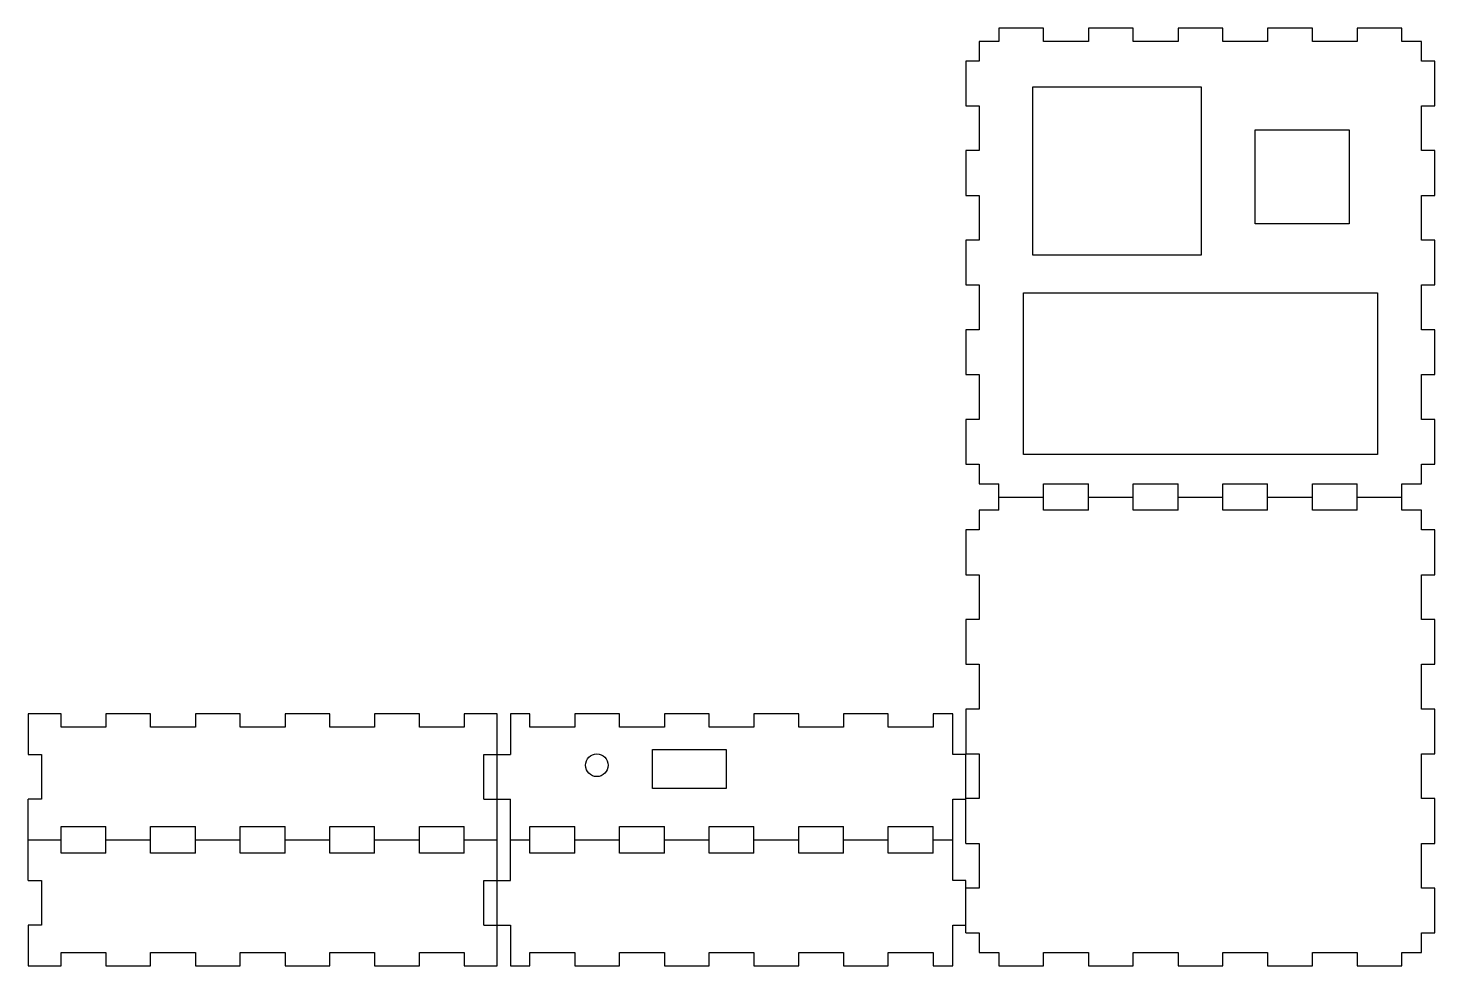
# Model space of a CAD drawing. Header units: millimetres. Extents: x 6.6 to 31.6, y 3.6 to 20.3.
import ezdxf

# ---------------------------------------------------------------- set-up
doc = ezdxf.new("R2010")
doc.units = ezdxf.units.MM
doc.header["$MEASUREMENT"] = 0
for name, color, linetype in [('back_outsideCutPath', 7, 'Continuous'), ('bottom_outsideCutPath', 7, 'Continuous'), ('front_outsideCutPath', 7, 'Continuous'), ('Grabado', 5, 'Continuous'), ('left_outsideCutPath', 7, 'Continuous'), ('right_outsideCutPath', 7, 'Continuous'), ('top_outsideCutPath', 7, 'Continuous')]:
    doc.layers.add(name, color=color, linetype=linetype)
picture_1 = doc.add_image_def('image1.png', size_in_pixel=(1500, 1500))
picture_2 = doc.add_image_def('image2.png', size_in_pixel=(225, 225))

# ---------------------------------------------------------------- blocks, each defined once
blk = doc.blocks.new('box')
at = {"layer": 'back_outsideCutPath'}
for p, q in [((0, 114), (0, 95.625)), ((14.875, 114), (0, 114)), ((14.875, 108), (14.875, 114)), ((55.375, 114), (35.125, 114)), ((35.125, 114), (35.125, 108)), ((55.375, 108), (55.375, 114)), ((95.875, 114), (75.625, 114)), ((75.625, 114), (75.625, 108)), ((95.875, 108), (95.875, 114)), ((136.375, 114), (116.125, 114)), ((116.125, 114), (116.125, 108)), ((136.375, 108), (136.375, 114)), ((176.875, 114), (156.625, 114)), ((156.625, 114), (156.625, 108)), ((176.875, 108), (176.875, 114)), ((212, 114), (197.125, 114)), ((197.125, 114), (197.125, 108)), ((212, 95.625), (212, 114)), ((35.125, 108), (14.875, 108)), ((75.625, 108), (55.375, 108)), ((116.125, 108), (95.875, 108)), ((156.625, 108), (136.375, 108)), ((197.125, 108), (176.875, 108)), ((0, 95.625), (6, 95.625)), ((6, 95.625), (6, 75.375)), ((206, 75.375), (206, 95.625)), ((206, 95.625), (218, 95.625)), ((6, 75.375), (0, 75.375)), ((206, 75.375), (218, 75.375)), ((14.875, 63), (35.125, 63)), ((55.375, 63), (75.625, 63)), ((95.875, 63), (116.125, 63)), ((136.375, 63), (156.625, 63)), ((176.875, 63), (197.125, 63))]:
    blk.add_line(p, q, dxfattribs=at)
at = {"layer": 'bottom_outsideCutPath'}
for p, q in [((459.125, 424), (438.875, 424)), ((438.875, 424), (438.875, 418)), ((459.125, 418), (459.125, 424)), ((499.625, 424), (479.375, 424)), ((479.375, 424), (479.375, 418)), ((499.625, 418), (499.625, 424)), ((540.125, 424), (519.875, 424)), ((519.875, 424), (519.875, 418)), ((540.125, 418), (540.125, 424)), ((580.625, 424), (560.375, 424)), ((560.375, 424), (560.375, 418)), ((580.625, 418), (580.625, 424)), ((621.125, 424), (600.875, 424)), ((600.875, 424), (600.875, 418)), ((621.125, 418), (621.125, 424)), ((430, 418), (430, 409.125)), ((438.875, 418), (430, 418)), ((479.375, 418), (459.125, 418)), ((519.875, 418), (499.625, 418)), ((560.375, 418), (540.125, 418)), ((600.875, 418), (580.625, 418)), ((630, 418), (621.125, 418)), ((630, 409.125), (630, 418)), ((430, 409.125), (424, 409.125)), ((424, 409.125), (424, 388.875)), ((636, 409.125), (630, 409.125)), ((636, 388.875), (636, 409.125)), ((424, 388.875), (430, 388.875)), ((430, 388.875), (430, 368.625)), ((630, 368.625), (630, 388.875)), ((630, 388.875), (636, 388.875)), ((430, 368.625), (424, 368.625)), ((424, 368.625), (424, 348.375)), ((636, 368.625), (630, 368.625)), ((636, 348.375), (636, 368.625)), ((424, 348.375), (430, 348.375)), ((430, 348.375), (430, 328.125)), ((630, 328.125), (630, 348.375)), ((630, 348.375), (636, 348.375)), ((430, 328.125), (424, 328.125)), ((424, 328.125), (424, 307.875)), ((636, 328.125), (630, 328.125)), ((636, 307.875), (636, 328.125)), ((424, 307.875), (430, 307.875)), ((430, 307.875), (430, 287.625)), ((630, 287.625), (630, 307.875)), ((630, 307.875), (636, 307.875)), ((430, 287.625), (424, 287.625)), ((424, 287.625), (424, 267.375)), ((636, 287.625), (630, 287.625)), ((636, 267.375), (636, 287.625)), ((424, 267.375), (430, 267.375)), ((430, 267.375), (430, 247.125)), ((630, 247.125), (630, 267.375)), ((630, 267.375), (636, 267.375)), ((430, 247.125), (424, 247.125)), ((424, 247.125), (424, 226.875)), ((636, 247.125), (630, 247.125)), ((636, 226.875), (636, 247.125)), ((424, 226.875), (430, 226.875)), ((430, 226.875), (430, 218)), ((630, 218), (630, 226.875)), ((630, 226.875), (636, 226.875)), ((430, 218), (438.875, 218)), ((459.125, 218), (479.375, 218)), ((499.625, 218), (519.875, 218)), ((540.125, 218), (560.375, 218)), ((580.625, 218), (600.875, 218)), ((621.125, 218), (630, 218))]:
    blk.add_line(p, q, dxfattribs=at)
at = {"layer": 'front_outsideCutPath'}
for p, q in [((212, 38.625), (212, 95.625)), ((0, 38.625), (0, 75.375)), ((14.875, 51), (14.875, 63)), ((35.125, 51), (35.125, 63)), ((55.375, 51), (55.375, 63)), ((75.625, 51), (75.625, 63)), ((95.875, 51), (95.875, 63)), ((116.125, 51), (116.125, 63)), ((136.375, 51), (136.375, 63)), ((156.625, 51), (156.625, 63)), ((176.875, 51), (176.875, 63)), ((197.125, 51), (197.125, 63)), ((0, 57), (14.875, 57)), ((35.125, 51), (14.875, 51)), ((35.125, 57), (55.375, 57)), ((75.625, 51), (55.375, 51)), ((75.625, 57), (95.875, 57)), ((116.125, 51), (95.875, 51)), ((116.125, 57), (136.375, 57)), ((156.625, 51), (136.375, 51)), ((156.625, 57), (176.875, 57)), ((197.125, 51), (176.875, 51)), ((197.125, 57), (212, 57)), ((0, 38.625), (6, 38.625)), ((6, 38.625), (6, 18.375)), ((206, 18.375), (206, 38.625)), ((206, 38.625), (218, 38.625)), ((212, 0), (212, 38.625)), ((6, 18.375), (0, 18.375)), ((0, 18.375), (0, 0)), ((206, 18.375), (218, 18.375)), ((0, 0), (14.875, 0)), ((14.875, 0), (14.875, 6)), ((14.875, 6), (35.125, 6)), ((35.125, 6), (35.125, 0)), ((35.125, 0), (55.375, 0)), ((55.375, 0), (55.375, 6)), ((55.375, 6), (75.625, 6)), ((75.625, 6), (75.625, 0)), ((75.625, 0), (95.875, 0)), ((95.875, 0), (95.875, 6)), ((95.875, 6), (116.125, 6)), ((116.125, 6), (116.125, 0)), ((116.125, 0), (136.375, 0)), ((136.375, 0), (136.375, 6)), ((136.375, 6), (156.625, 6)), ((156.625, 6), (156.625, 0)), ((156.625, 0), (176.875, 0)), ((176.875, 0), (176.875, 6)), ((176.875, 6), (197.125, 6)), ((197.125, 6), (197.125, 0)), ((197.125, 0), (212, 0))]:
    blk.add_line(p, q, dxfattribs=at)
at = {"layer": 'left_outsideCutPath'}
for p, q in [((218, 38.625), (218, 75.375)), ((418, 38.625), (418, 75.375)), ((226.875, 51), (226.875, 63)), ((247.125, 51), (247.125, 63)), ((267.375, 51), (267.375, 63)), ((287.625, 51), (287.625, 63)), ((307.875, 51), (307.875, 63)), ((328.125, 51), (328.125, 63)), ((348.375, 51), (348.375, 63)), ((368.625, 51), (368.625, 63)), ((388.875, 51), (388.875, 63)), ((409.125, 51), (409.125, 63)), ((218, 57), (226.875, 57)), ((247.125, 51), (226.875, 51)), ((247.125, 57), (267.375, 57)), ((287.625, 51), (267.375, 51)), ((287.625, 57), (307.875, 57)), ((328.125, 51), (307.875, 51)), ((328.125, 57), (348.375, 57)), ((368.625, 51), (348.375, 51)), ((368.625, 57), (388.875, 57)), ((409.125, 51), (388.875, 51)), ((409.125, 57), (418, 57)), ((424, 38.625), (418, 38.625)), ((424, 14.875), (424, 38.625)), ((218, 18.375), (218, 0)), ((418, 0), (418, 18.375)), ((418, 18.375), (424, 18.375)), ((218, 0), (226.875, 0)), ((226.875, 0), (226.875, 6)), ((226.875, 6), (247.125, 6)), ((247.125, 6), (247.125, 0)), ((247.125, 0), (267.375, 0)), ((267.375, 0), (267.375, 6)), ((267.375, 6), (287.625, 6)), ((287.625, 6), (287.625, 0)), ((287.625, 0), (307.875, 0)), ((307.875, 0), (307.875, 6)), ((307.875, 6), (328.125, 6)), ((328.125, 6), (328.125, 0)), ((328.125, 0), (348.375, 0)), ((348.375, 0), (348.375, 6)), ((348.375, 6), (368.625, 6)), ((368.625, 6), (368.625, 0)), ((368.625, 0), (388.875, 0)), ((388.875, 0), (388.875, 6)), ((388.875, 6), (409.125, 6)), ((409.125, 6), (409.125, 0)), ((409.125, 0), (418, 0))]:
    blk.add_line(p, q, dxfattribs=at)
at = {"layer": 'right_outsideCutPath'}
for p, q in [((218, 114), (218, 95.625)), ((226.875, 114), (218, 114)), ((226.875, 108), (226.875, 114)), ((267.375, 114), (247.125, 114)), ((247.125, 114), (247.125, 108)), ((267.375, 108), (267.375, 114)), ((307.875, 114), (287.625, 114)), ((287.625, 114), (287.625, 108)), ((307.875, 108), (307.875, 114)), ((348.375, 114), (328.125, 114)), ((328.125, 114), (328.125, 108)), ((348.375, 108), (348.375, 114)), ((388.875, 114), (368.625, 114)), ((368.625, 114), (368.625, 108)), ((388.875, 108), (388.875, 114)), ((418, 114), (409.125, 114)), ((409.125, 114), (409.125, 108)), ((418, 95.625), (418, 114)), ((247.125, 108), (226.875, 108)), ((287.625, 108), (267.375, 108)), ((328.125, 108), (307.875, 108)), ((368.625, 108), (348.375, 108)), ((409.125, 108), (388.875, 108)), ((424, 95.625), (418, 95.625)), ((418, 75.375), (424, 75.375)), ((226.875, 63), (247.125, 63)), ((267.375, 63), (287.625, 63)), ((307.875, 63), (328.125, 63)), ((348.375, 63), (368.625, 63)), ((388.875, 63), (409.125, 63))]:
    blk.add_line(p, q, dxfattribs=at)
at = {"layer": 'top_outsideCutPath'}
for p, q in [((438.875, 206), (438.875, 218)), ((459.125, 206), (459.125, 218)), ((479.375, 206), (479.375, 218)), ((499.625, 206), (499.625, 218)), ((519.875, 206), (519.875, 218)), ((540.125, 206), (540.125, 218)), ((560.375, 206), (560.375, 218)), ((580.625, 206), (580.625, 218)), ((600.875, 206), (600.875, 218)), ((621.125, 206), (621.125, 218)), ((438.875, 212), (459.125, 212)), ((479.375, 212), (499.625, 212)), ((519.875, 212), (540.125, 212)), ((560.375, 212), (580.625, 212)), ((600.875, 212), (621.125, 212)), ((430, 206), (430, 197.125)), ((438.875, 206), (430, 206)), ((479.375, 206), (459.125, 206)), ((519.875, 206), (499.625, 206)), ((560.375, 206), (540.125, 206)), ((600.875, 206), (580.625, 206)), ((630, 206), (621.125, 206)), ((630, 197.125), (630, 206)), ((430, 197.125), (424, 197.125)), ((424, 197.125), (424, 176.875)), ((636, 197.125), (630, 197.125)), ((636, 176.875), (636, 197.125)), ((424, 176.875), (430, 176.875)), ((430, 176.875), (430, 156.625)), ((630, 156.625), (630, 176.875)), ((630, 176.875), (636, 176.875)), ((430, 156.625), (424, 156.625)), ((424, 156.625), (424, 136.375)), ((636, 156.625), (630, 156.625)), ((636, 136.375), (636, 156.625)), ((424, 136.375), (430, 136.375)), ((430, 136.375), (430, 116.125)), ((630, 116.125), (630, 136.375)), ((630, 136.375), (636, 136.375)), ((430, 116.125), (424, 116.125)), ((424, 116.125), (424, 95.875)), ((636, 116.125), (630, 116.125)), ((636, 95.875), (636, 116.125)), ((424, 95.875), (430, 95.875)), ((424, 55.375), (424, 95.625)), ((430, 95.875), (430, 75.625)), ((630, 75.625), (630, 95.875)), ((630, 95.875), (636, 95.875)), ((430, 75.625), (424, 75.625)), ((636, 75.625), (630, 75.625)), ((636, 55.375), (636, 75.625)), ((424, 55.375), (430, 55.375)), ((430, 55.375), (430, 35.125)), ((630, 35.125), (630, 55.375)), ((630, 55.375), (636, 55.375)), ((430, 35.125), (424, 35.125)), ((636, 35.125), (630, 35.125)), ((636, 14.875), (636, 35.125)), ((424, 14.875), (430, 14.875)), ((430, 14.875), (430, 6)), ((630, 6), (630, 14.875)), ((630, 14.875), (636, 14.875)), ((430, 6), (438.875, 6)), ((438.875, 6), (438.875, 0)), ((438.875, 0), (459.125, 0)), ((459.125, 0), (459.125, 6)), ((459.125, 6), (479.375, 6)), ((479.375, 6), (479.375, 0)), ((479.375, 0), (499.625, 0)), ((499.625, 0), (499.625, 6)), ((499.625, 6), (519.875, 6)), ((519.875, 6), (519.875, 0)), ((519.875, 0), (540.125, 0)), ((540.125, 0), (540.125, 6)), ((540.125, 6), (560.375, 6)), ((560.375, 6), (560.375, 0)), ((560.375, 0), (580.625, 0)), ((580.625, 0), (580.625, 6)), ((580.625, 6), (600.875, 6)), ((600.875, 6), (600.875, 0)), ((600.875, 0), (621.125, 0)), ((621.125, 0), (621.125, 6)), ((621.125, 6), (630, 6))]:
    blk.add_line(p, q, dxfattribs=at)

msp = doc.modelspace()

# ---------------------------------------------------------------- linework, layer by layer
for points in [[(24.298, 15.56), (30.597, 15.56), (30.597, 12.681), (24.298, 12.681)], [(17.693, 7.428), (19.006, 7.428), (19.006, 6.732), (17.693, 6.732)]]:
    msp.add_lwpolyline(points, close=True)
msp.add_circle((16.702, 7.147), 0.201)

# ---------------------------------------------------------------- block references
at = {"xscale": 0.03937007874015748, "yscale": 0.03937007874015748, "zscale": 0.03937007874015748}
msp.add_blockref('box', (6.581, 3.576), dxfattribs=at)

# ---------------------------------------------------------------- pictures from other files: only their frames are drawn
at = {"layer": 'Grabado'}
image = msp.add_image(picture_1, insert=(27.458, 16.229), size_in_units=(2.994, 2.994), rotation=90, dxfattribs=at)
image.dxf.flags = 15
image = msp.add_image(picture_2, insert=(30.096, 16.788), size_in_units=(1.673, 1.673), rotation=90, dxfattribs=at)
image.dxf.flags = 15

doc.saveas('drawing.dxf')
